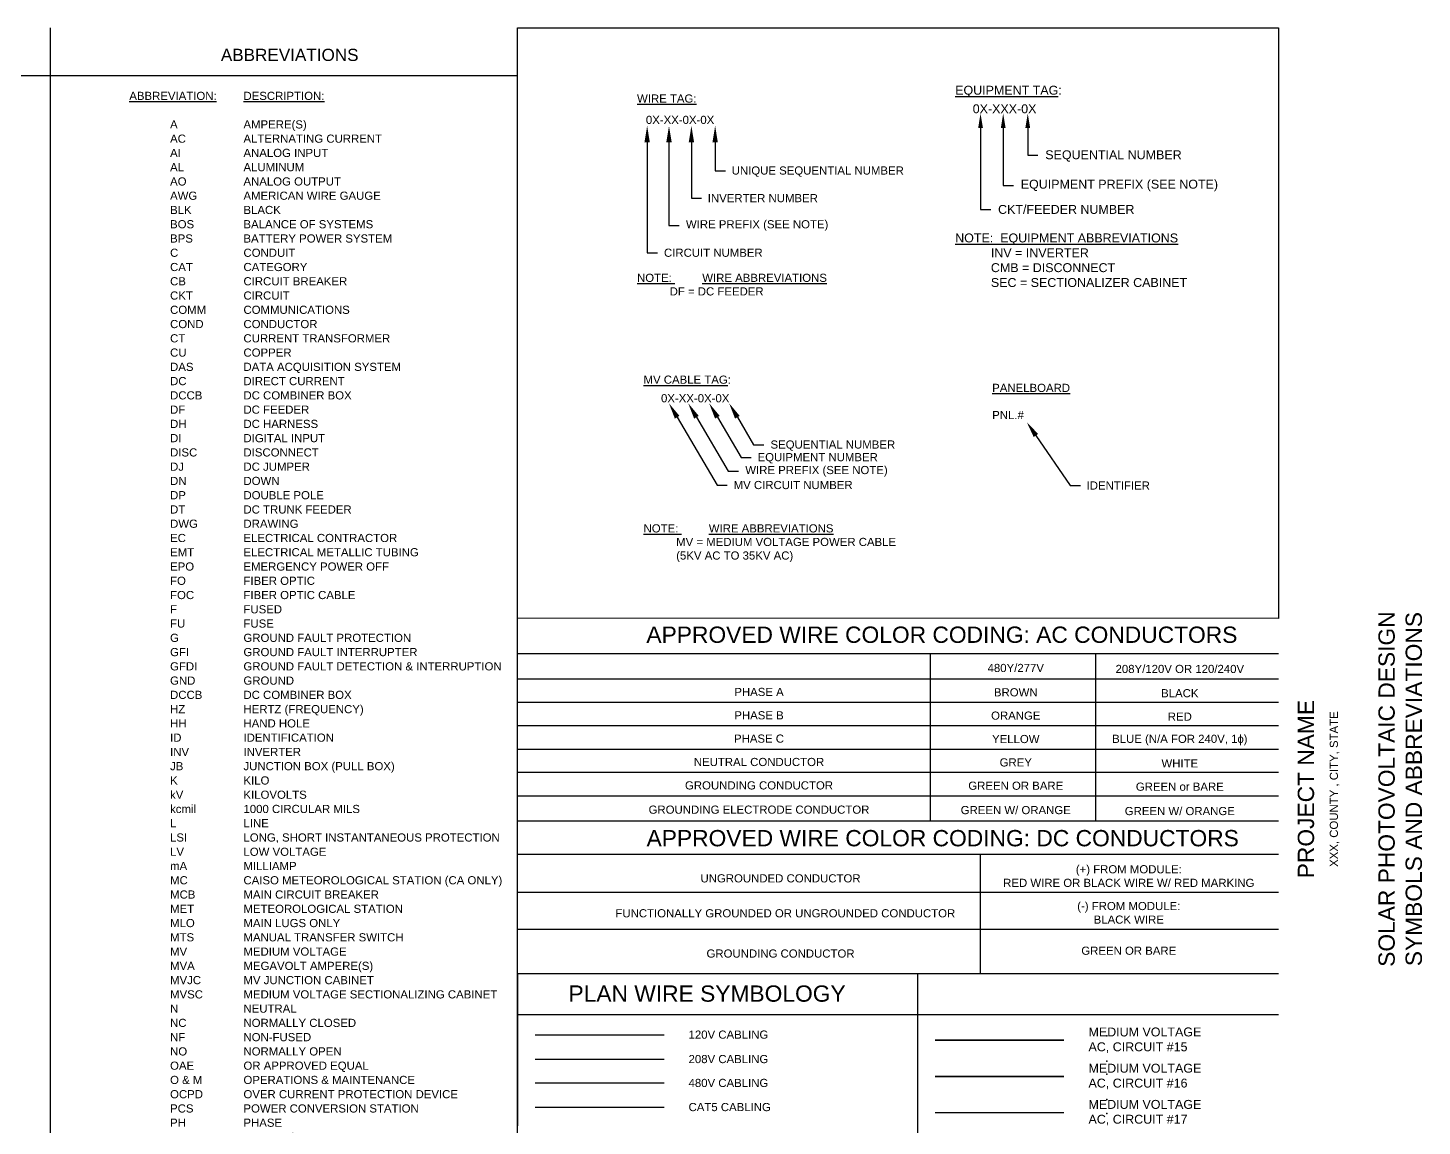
# Paper-space layout 'PV.E01.02 SYMBOLS AND ABBREVIATIONS' of a CAD drawing. Header units: feet, sheet in inches. Extents: x 0 to 34.7, y 0 to 23.
# Drawn here: x 17.07 to 34.17, y 9.53 to 23.01 of the extents above; entities that cross this region are included whole.
import ezdxf
from ezdxf import colors
from ezdxf.entities.mleader import LeaderData, LeaderLine
from ezdxf.enums import TextEntityAlignment as Align
from ezdxf.lldxf.tags import DXFTag
from ezdxf.math import Vec2, Vec3

# ---------------------------------------------------------------- set-up
doc = ezdxf.new("R2010")
doc.units = ezdxf.units.FT
doc.header["$MEASUREMENT"] = 0
for name, color, linetype in [('G-ANNO-TEXT', 1, 'Continuous'), ('G-ANNO-TTBL', 1, 'Continuous'), ('PV-CABL-120V', 14, '120V'), ('PV-CABL-208V', 14, '208V'), ('PV-CABL-480V', 14, '480V'), ('PV-CABL-MV15', 210, 'MV ROUTING #15'), ('PV-CABL-MV16', 10, 'MV ROUTING #16'), ('PV-CABL-MV17', 130, 'MV ROUTING #17'), ('PV-CATV5', 122, 'CATV5')]:
    doc.layers.add(name, color=color, linetype=linetype)
doc.layers.add('G-NPLT', color=67, linetype='Continuous', plot=False)
doc.styles.add('NEI-A', font='arial.ttf')
tags = doc.linetypes.add('120V', pattern='A,0.176989,-0.050727,["120V",NEI-A,S=0.1,R=0,X=0,Y=-0.05],-0.379482,0.176989', length=0.784187).pattern_tags.tags
tags[6] = DXFTag(74, 10)
tags = doc.linetypes.add('208V', pattern='A,0.176989,-0.050727,["208V",NEI-A,S=0.1,R=0,X=0,Y=-0.05],-0.379482,0.176989', length=0.784187).pattern_tags.tags
tags[6] = DXFTag(74, 10)
tags = doc.linetypes.add('480V', pattern='A,0.176989,-0.050727,["480V",NEI-A,S=0.1,R=0,X=0,Y=-0.05],-0.379482,0.176989', length=0.784187).pattern_tags.tags
tags[6] = DXFTag(74, 10)
tags = doc.linetypes.add('CATV5', pattern='A,0.18216,-0.054518,["CATV5",NEI-A,S=0.1,R=0,X=0,Y=-0.05],-0.505136,0.176989', length=0.918803).pattern_tags.tags
tags[6] = DXFTag(74, 10)
tags = doc.linetypes.add('MV ROUTING #15', pattern='A,1,-0.25,0,0.1,-0.25,["MV15",NEI-A,S=0.5,R=0,X=0,Y=-0.2],-1.99', length=3.59).pattern_tags.tags
tags[12] = DXFTag(74, 10)
tags = doc.linetypes.add('MV ROUTING #16', pattern='A,1,-0.25,0,0.1,-0.25,["MV16",NEI-A,S=0.5,R=0,X=0,Y=-0.2],-1.99', length=3.59).pattern_tags.tags
tags[12] = DXFTag(74, 10)
tags = doc.linetypes.add('MV ROUTING #17', pattern='A,1,-0.25,0,0.1,-0.25,["MV17",NEI-A,S=0.5,R=0,X=0,Y=-0.2],-1.99', length=3.59).pattern_tags.tags
tags[12] = DXFTag(74, 10)

psp = doc.layouts.new('PV.E01.02 SYMBOLS AND ABBREVIATIONS')

# ---------------------------------------------------------------- linework, layer by layer
at = {"layer": 'G-ANNO-TEXT'}
for p, q in [((17.348, 0), (17.348, 23.011)), ((23.076, 0), (23.076, 23.008)), ((0, 22.428), (23.076, 22.428)), ((23.078, 15.331), (32.409, 15.331)), ((28.138, 15.331), (28.138, 13.277)), ((30.166, 15.331), (30.166, 13.277)), ((23.077, 15.02), (32.409, 15.02)), ((23.077, 14.734), (32.409, 14.734)), ((23.077, 14.447), (32.409, 14.447)), ((23.077, 14.16), (32.409, 14.16)), ((23.077, 13.874), (32.409, 13.874)), ((23.077, 13.587), (32.409, 13.587)), ((23.076, 13.277), (32.409, 13.277)), ((23.077, 13.277), (32.409, 13.277)), ((32.409, 12.866), (23.076, 12.866)), ((28.75, 12.866), (28.75, 11.406)), ((23.076, 12.404), (32.409, 12.404)), ((23.076, 11.949), (32.409, 11.949)), ((23.076, 11.406), (23.076, 9.535)), ((23.076, 11.406), (29.056, 11.406)), ((23.076, 11.406), (32.409, 11.406)), ((23.076, 10.9), (32.409, 10.9))]:
    psp.add_line(p, q, dxfattribs=at)
psp.add_lwpolyline([(23.076, 23.011), (32.409, 23.011), (32.409, 15.76), (23.076, 15.766)], close=True, dxfattribs=at)
for points in [[(23.076, 11.406), (23.078, 15.764)], [(27.981, 11.406), (27.98, 0)]]:
    psp.add_lwpolyline(points, dxfattribs=at)
at = {"layer": 'G-NPLT'}
for p in [(30.305, 10.641), (30.305, 10.329), (30.305, 10.171), (30.305, 9.858), (30.305, 9.686)]:
    psp.add_point(p, dxfattribs=at)
at = {"layer": 'PV-CABL-120V', "transparency": 33554664}
psp.add_lwpolyline([(23.292, 10.654), (24.874, 10.654)], dxfattribs=at)
at = {"layer": 'PV-CABL-208V', "transparency": 33554664}
psp.add_lwpolyline([(23.292, 10.354), (24.874, 10.354)], dxfattribs=at)
at = {"layer": 'PV-CABL-480V', "transparency": 33554664}
psp.add_lwpolyline([(23.292, 10.061), (24.874, 10.061)], dxfattribs=at)
at = {"layer": 'PV-CABL-MV15', "ltscale": 0.2, "const_width": 0.02}
psp.add_lwpolyline([(28.196, 10.586), (29.779, 10.586)], dxfattribs=at)
at = {"layer": 'PV-CABL-MV16', "ltscale": 0.2, "const_width": 0.02}
psp.add_lwpolyline([(28.196, 10.141), (29.779, 10.141)], dxfattribs=at)
at = {"layer": 'PV-CABL-MV17', "ltscale": 0.2, "const_width": 0.02}
psp.add_lwpolyline([(28.196, 9.697), (29.779, 9.697)], dxfattribs=at)
at = {"layer": 'PV-CATV5', "ltscale": 0.75}
psp.add_lwpolyline([(23.292, 9.765), (24.874, 9.765)], dxfattribs=at)

# ---------------------------------------------------------------- texts
at = {"layer": 'G-ANNO-TEXT', "style": 'NEI-A'}
for s, width, gutter_width, insert, char_height, attachment_point in [('\\pxqc;ABBREVIATIONS', 4.91869, 0.547, (17.823, 22.678), 0.15, 4), ('{\\LEQUIPMENT TAG}:', 1.65417, 0.547, (28.444, 22.3), 0.1094, 1), ('\\pxql;{\\LWIRE TAG:}', 1.64261, 0.469, (24.542, 22.193), 0.1, 1), ('0X-XXX-0X', 0.7816, 0.547, (28.659, 22.072), 0.1094, 1), ('0X-XX-0X-0X', 1.64261, 0.469, (25.07, 21.881), 0.1, 5), ('\\pxi-5,l5;{\\LNOTE:  EQUIPMENT ABBREVIATIONS\\P}^IINV = INVERTER\\P^ICMB = DISCONNECT\\P^ISEC = SECTIONALIZER CABINET', 4.36465, 0.547, (28.444, 20.487), 0.1094, 1), ('\\pxi-5,l5,ql;{\\LNOTE: ^IWIRE ABBREVIATIONS} \\P^IDF = DC FEEDER', 3.63316, 0.469, (24.542, 19.993), 0.1, 1), ('{\\LMV CABLE TAG}:', 1.65417, 0.547, (24.622, 18.743), 0.1, 1), ('0X-XX-0X-0X', 1.15532, 0.547, (24.836, 18.515), 0.1, 1), ('\\pxi-5,l5,ql;{\\LNOTE: ^IWIRE ABBREVIATIONS}\\P^IMV = MEDIUM VOLTAGE POWER CABLE\\P^I(5KV AC TO 35KV AC)', 3.68184, 0.469, (24.622, 16.918), 0.1, 1), ('MEDIUM VOLTAGE AC, CIRCUIT #15 ', 1.66881, 0.547, (30.079, 10.586), 0.1094, 4), ('MEDIUM VOLTAGE AC, CIRCUIT #16 ', 1.66881, 0.547, (30.079, 10.141), 0.1094, 4), ('MEDIUM VOLTAGE AC, CIRCUIT #17', 1.66881, 0.547, (30.079, 9.697), 0.1094, 4)]:
    psp.add_mtext_dynamic_manual_height_columns(s, width=width, gutter_width=gutter_width, heights=[0], dxfattribs=dict(at, insert=insert, char_height=char_height, attachment_point=attachment_point))
at = {"layer": 'G-ANNO-TEXT', "insert": (18.315, 22.226), "char_height": 0.1, "attachment_point": 1, "line_spacing_factor": 1.05, "style": 'NEI-A'}
psp.add_mtext_dynamic_manual_height_columns('\\pxt5,14;{\\LABBREVIATION:}^I{\\LDESCRIPTION:\\P}\\P^IA^IAMPERE(S)\\P^IAC^IALTERNATING CURRENT\\P^IAI^IANALOG INPUT\\P^IAL^IALUMINUM\\P^IAO^IANALOG OUTPUT\\P^IAWG^IAMERICAN WIRE GAUGE\\P^IBLK^IBLACK\\P^IBOS^IBALANCE OF SYSTEMS\\P^IBPS^IBATTERY POWER SYSTEM\\P^IC^ICONDUIT\\P^ICAT^ICATEGORY\\P^ICB^ICIRCUIT BREAKER\\P^ICKT^ICIRCUIT\\P^ICOMM^ICOMMUNICATIONS\\P^ICOND^ICONDUCTOR\\P^ICT^ICURRENT TRANSFORMER\\P^ICU^ICOPPER\\P^IDAS^IDATA ACQUISITION SYSTEM\\P^IDC^IDIRECT CURRENT\\P^IDCCB^IDC COMBINER BOX\\P^IDF^IDC FEEDER\\P^IDH^IDC HARNESS\\P^IDI^IDIGITAL INPUT\\P^IDISC^IDISCONNECT\\P^IDJ^IDC JUMPER\\P^IDN^IDOWN\\P^IDP^IDOUBLE POLE\\P^IDT^IDC TRUNK FEEDER\\P^IDWG^IDRAWING\\P^IEC^IELECTRICAL CONTRACTOR\\P^IEMT^IELECTRICAL METALLIC TUBING\\P^IEPO^IEMERGENCY POWER OFF\\P^IFO^IFIBER OPTIC\\P^IFOC^IFIBER OPTIC CABLE\\P^IF^IFUSED\\P^IFU^IFUSE\\P^IG^IGROUND FAULT PROTECTION\\P^IGFI^IGROUND FAULT INTERRUPTER\\P^IGFDI^IGROUND FAULT DETECTION & INTERRUPTION\\P^IGND^IGROUND\\P^IDCCB^IDC COMBINER BOX\\P^IHZ^IHERTZ (FREQUENCY)\\P^IHH^IHAND HOLE\\P^IID^IIDENTIFICATION\\P^IINV^IINVERTER\\P^IJB^IJUNCTION BOX (PULL BOX)\\P^IK^IKILO\\P^IkV^IKILOVOLTS\\P^Ikcmil^I1000 CIRCULAR MILS\\P^IL^ILINE\\P^ILSI^ILONG, SHORT INSTANTANEOUS PROTECTION\\P^ILV^ILOW VOLTAGE\\P^ImA^IMILLIAMP\\P^IMC^ICAISO METEOROLOGICAL STATION (CA ONLY)\\P^IMCB^IMAIN CIRCUIT BREAKER\\P^IMET^IMETEOROLOGICAL STATION\\P^IMLO^IMAIN LUGS ONLY\\P^IMTS^IMANUAL TRANSFER SWITCH\\P^IMV^IMEDIUM VOLTAGE\\P^IMVA ^IMEGAVOLT AMPERE(S)\\P^IMVJC^IMV JUNCTION CABINET\\P^IMVSC^IMEDIUM VOLTAGE SECTIONALIZING CABINET\\P^IN^INEUTRAL\\P^INC^INORMALLY CLOSED\\P^INF^INON-FUSED\\P^INO^INORMALLY OPEN\\P^IOAE^IOR APPROVED EQUAL\\P^IO & M^IOPERATIONS & MAINTENANCE\\P^IOCPD^IOVER CURRENT PROTECTION DEVICE\\P^IPCS^IPOWER CONVERSION STATION\\P^IPH^IPHASE\\P^IPNLBD^IPANELBOARD\\P^IPPFO^IPATCH PANEL FIBER OPTIC\\P^IPRI^IPRIMARY\\P^IPT^IPOWER TRANSFORMER\\P^IPVC^IPOLYVINYL CHLORIDE\\P^IPV^IPHOTOVOLTAIC^I\\P^IPWR^IPOWER\\P^IRCPT^IRECEPTACLE\\P^IRGS^IRIGID GALVANIZED STEEL\\P^IRT^IREFERENCE TRANSMITTER\\P^ISCH^ISCHEDULE\\P^ISHLD^ISHIELD\\P^ISPD^ISURGE PROTECTION DEVICE\\P^ISW^ISWITCH^I\\P^ISWBD^ISWITCHBOARD\\P^ISYM^ISYMMETRICAL\\P^ITB^ITERMINATION BLOCK\\P^ITP^ITWISTED PAIR (2/C)\\P^ITSP^ITWISTED SHIELDED PAIR (2/C)\\P^ITST^ITWISTED SHIELDED TRIAD (3/C)\\P^ITT^ITEMPERATURE TRANSMITTER\\P^ITX^ITRANSFORMER\\P^ITYP^ITYPICAL\\P^IUG^IUNDERGROUND\\P^IUNO^IUNLESS NOTED OTHERWISE\\P^IV^IVOLT(S)\\P^IVA^IVOLT-AMPERE(S)\\P^IVAC^IVOLTS AC\\P^IVDC^IVOLTS DC\\P^IVFI^IVACUUM FAULT INTERRUPTER\\P^IW^IWATT(S)\\P^IWH^IWATT HOUR\\P^IWHT^IWHITE\\P^IWP^IWEATHERPROOF\\P^IXFMR^ITRANSFORMER', width=4.95, gutter_width=0.547, heights=[40.127], dxfattribs=at)
at = {"layer": 'G-ANNO-TEXT', "style": 'NEI-A'}
for s, insert, char_height, width, attachment_point in [('{\\fArial|b0|i0|c0|p34;\\LPANELBOARD\\P\\l\\PPNL.#}', (28.898, 18.642), 0.1, 1.64261, 1), ('{\\fArial|b0|i0|c0|p34;APPROVED WIRE COLOR CODING: AC CONDUCTORS}', (28.281, 15.46), 0.2, 7.73, 8), ('480Y/277V', (29.187, 15.154), 0.1, 6.55508, 5), ('208Y/120V OR 120/240V', (31.199, 15.142), 0.1, 6.55508, 5), ('{\\fArial|b0|i0|c0|p34;PHASE A}', (26.038, 14.86), 0.1, 6.55508, 5), ('{\\fArial|b0|i0|c0|p34;BROWN}', (29.187, 14.855), 0.1, 6.55508, 5), ('{\\fArial|b0|i0|c0|p34;BLACK}', (31.199, 14.844), 0.1, 6.55508, 5), ('{\\fArial|b0|i0|c0|p34;PHASE B}', (26.038, 14.573), 0.1, 6.55508, 5), ('{\\fArial|b0|i0|c0|p34;ORANGE}', (29.187, 14.569), 0.1, 6.55508, 5), ('{\\fArial|b0|i0|c0|p34;RED}', (31.199, 14.557), 0.1, 6.55508, 5), ('{\\fArial|b0|i0|c0|p34;PHASE C}', (26.038, 14.287), 0.1, 6.55508, 5), ('{\\fArial|b0|i0|c0|p34;YELLOW}', (29.187, 14.282), 0.1, 6.55508, 5), ('BLUE (N/A FOR 240V, 1ɸ)', (31.199, 14.27), 0.1, 6.55508, 5), ('NEUTRAL CONDUCTOR', (26.038, 14), 0.1, 4.19653, 5), ('{\\fArial|b0|i0|c0|p34;GREY}', (29.187, 13.995), 0.1, 6.55508, 5), ('{\\fArial|b0|i0|c0|p34;WHITE}', (31.199, 13.984), 0.1, 6.55508, 5), ('{\\fArial|b0|i0|c0|p34;GROUNDING CONDUCTOR}', (26.038, 13.713), 0.1, 6.55508, 5), ('{\\fArial|b0|i0|c0|p34;GREEN OR BARE}', (29.187, 13.709), 0.1, 6.55508, 5), ('{\\fArial|b0|i0|c0|p34;GREEN or BARE}', (31.199, 13.697), 0.1, 6.55508, 5), ('GROUNDING ELECTRODE CONDUCTOR', (26.038, 13.415), 0.1, 6.55508, 5), ('{\\fArial|b0|i0|c0|p34;GREEN W/ ORANGE}', (29.187, 13.41), 0.1, 6.55508, 5), ('{\\fArial|b0|i0|c0|p34;GREEN W/ ORANGE}', (31.199, 13.398), 0.1, 6.55508, 5), ('APPROVED WIRE COLOR CODING: DC CONDUCTORS', (28.291, 12.963), 0.2, 7.90709, 8), ('{\\fArial|b0|i0|c0|p34;(+) FROM MODULE:\\PRED WIRE OR BLACK WIRE W/ RED MARKING}', (30.573, 12.6), 0.1, 6.55508, 5), ('{\\fArial|b0|i0|c0|p34;UNGROUNDED CONDUCTOR}', (26.302, 12.572), 0.1, 6.55508, 5), ('FUNCTIONALLY GROUNDED OR UNGROUNDED CONDUCTOR', (26.361, 12.143), 0.1, 6.55508, 5), ('{\\fArial|b0|i0|c0|p34;(-) FROM MODULE:\\PBLACK WIRE}', (30.573, 12.149), 0.1, 6.55508, 5), ('GROUNDING CONDUCTOR', (26.302, 11.649), 0.1, 6.55508, 5), ('{\\fArial|b0|i0|c0|p34;GREEN OR BARE}', (30.573, 11.684), 0.1, 6.55508, 5), ('{\\fArial Baltic|b0|i0|c0|p34;PLAN WIRE SYMBOLOGY}', (25.401, 11.157), 0.2, 15.30504, 5), ('\\A1;120V CABLING', (25.174, 10.654), 0.1, 6.55508, 4), ('\\A1;208V CABLING', (25.174, 10.354), 0.1, 6.55508, 4), ('\\A1;480V CABLING', (25.174, 10.061), 0.1, 6.55508, 4), ('\\A1;CAT5 CABLING', (25.174, 9.765), 0.1, 6.55508, 4)]:
    psp.add_mtext(s, dxfattribs=dict(at, insert=insert, char_height=char_height, width=width, attachment_point=attachment_point))
at = {"layer": 'G-ANNO-TTBL', "style": 'NEI-A'}
psp.add_text('XXX, COUNTY , CITY, STATE', height=0.1, rotation=90, dxfattribs=at).set_placement((33.097, 13.668), align=Align.MIDDLE)
at = {"layer": 'G-ANNO-TTBL', "char_height": 0.2, "attachment_point": 5, "rotation": 90, "style": 'NEI-A'}
for s, insert in [('SOLAR PHOTOVOLTAIC DESIGN\\PSYMBOLS AND ABBREVIATIONS', (33.903, 13.668)), ('PROJECT NAME', (32.747, 13.668))]:
    psp.add_mtext_dynamic_manual_height_columns(s, width=7.8846, gutter_width=0.5, heights=[0], dxfattribs=dict(at, insert=insert))

# ---------------------------------------------------------------- leaders
at = {"layer": 'G-ANNO-TEXT'}
ml = psp.add_multileader_mtext('Standard', dxfattribs=at)
ml.set_content('CKT/FEEDER NUMBER', color=256, style='NEI-A')
ml.set_leader_properties()
ml.build(insert=Vec2(0, 0))
ml.multileader.update_dxf_attribs({"dogleg_length": 0.125, "arrow_head_size": 0.18})
ctx = ml.context
ctx.base_point, ctx.char_height, ctx.arrow_head_size, ctx.landing_gap_size, ctx.plane_origin = Vec3(28.88, 20.782), 0.1094, 0.18, 0.09, Vec3(28.191, 19.181)
notes = []
notes.append((ctx, [(0, (1, 1, 0), (28.755, 20.782), (1, 0), 0.125, [(0, [(28.755, 21.96)], 0, [])])]))
ctx.mtext.insert, ctx.mtext.width, ctx.mtext.flow_direction = Vec3(28.97, 20.837), 1.84186, 5
ml = psp.add_multileader_mtext('Standard', dxfattribs=at)
ml.set_content('EQUIPMENT PREFIX (SEE NOTE)', color=256, style='NEI-A')
ml.set_leader_properties()
ml.build(insert=Vec2(0, 0))
ml.multileader.update_dxf_attribs({"dogleg_length": 0.125, "arrow_head_size": 0.18})
ctx = ml.context
ctx.base_point, ctx.char_height, ctx.arrow_head_size, ctx.landing_gap_size, ctx.plane_origin = Vec3(29.158, 21.076), 0.1094, 0.18, 0.09, Vec3(28.232, 19.35)
notes.append((ctx, [(0, (1, 1, 0), (29.033, 21.076), (1, 0), 0.125, [(0, [(29.033, 21.96)], 0, [])])]))
ctx.mtext.insert, ctx.mtext.width, ctx.mtext.flow_direction = Vec3(29.248, 21.147), 2.41565, 5
ml = psp.add_multileader_mtext('Standard', dxfattribs=at)
ml.set_content('SEQUENTIAL NUMBER ', color=256, style='NEI-A')
ml.set_leader_properties()
ml.build(insert=Vec2(0, 0))
ml.multileader.update_dxf_attribs({"dogleg_length": 0.125, "arrow_head_size": 0.18})
ctx = ml.context
ctx.base_point, ctx.char_height, ctx.arrow_head_size, ctx.landing_gap_size, ctx.plane_origin = Vec3(29.459, 21.449), 0.1094, 0.18, 0.09, Vec3(28.186, 19.674)
notes.append((ctx, [(0, (1, 1, 0), (29.334, 21.449), (1, 0), 0.125, [(0, [(29.334, 21.96)], 0, [])])]))
ctx.mtext.insert, ctx.mtext.width, ctx.mtext.flow_direction = Vec3(29.549, 21.508), 1.81567, 5
ml = psp.add_multileader_mtext('Standard', dxfattribs=at)
ml.set_content('CIRCUIT NUMBER', color=256, style='NEI-A')
ml.set_leader_properties()
ml.build(insert=Vec2(0, 0))
ml.multileader.update_dxf_attribs({"text_right_attachment_type": 3, "dogleg_length": 0.125, "arrow_head_size": 0.2})
ctx = ml.context
ctx.base_point, ctx.char_height, ctx.arrow_head_size, ctx.landing_gap_size, ctx.plane_origin = Vec3(24.791, 20.25), 0.1, 0.2, 0.09, Vec3(30.136, 18.668)
ctx.right_attachment, ctx.text_align_type = 3, 2
notes.append((ctx, [(0, (1, 1, 0), (24.666, 20.25), (1, 0), 0.125, [(0, [(24.666, 21.807)], 0, [])])]))
ctx.mtext.insert, ctx.mtext.width, ctx.mtext.alignment, ctx.mtext.flow_direction = Vec3(26.083, 20.301), 1.84186, 3, 5
ml = psp.add_multileader_mtext('Standard', dxfattribs=at)
ml.set_content('INVERTER NUMBER', color=256, style='NEI-A')
ml.set_leader_properties()
ml.build(insert=Vec2(0, 0))
ml.multileader.update_dxf_attribs({"text_right_attachment_type": 3, "dogleg_length": 0.125, "arrow_head_size": 0.2})
ctx = ml.context
ctx.base_point, ctx.char_height, ctx.arrow_head_size, ctx.landing_gap_size, ctx.plane_origin = Vec3(25.334, 20.92), 0.1, 0.2, 0.09, Vec3(30.189, 19.088)
ctx.right_attachment, ctx.text_align_type = 3, 2
notes.append((ctx, [(0, (1, 1, 0), (25.209, 20.92), (1, 0), 0.125, [(0, [(25.209, 21.807)], 0, [])])]))
ctx.mtext.insert, ctx.mtext.width, ctx.mtext.alignment, ctx.mtext.flow_direction = Vec3(26.76, 20.971), 2.43409, 3, 5
ml = psp.add_multileader_mtext('Standard', dxfattribs=at)
ml.set_content('WIRE PREFIX (SEE NOTE)', color=256, style='NEI-A')
ml.set_leader_properties()
ml.build(insert=Vec2(0, 0))
ml.multileader.update_dxf_attribs({"text_right_attachment_type": 3, "dogleg_length": 0.125, "arrow_head_size": 0.2})
ctx = ml.context
ctx.base_point, ctx.char_height, ctx.arrow_head_size, ctx.landing_gap_size, ctx.plane_origin = Vec3(25.059, 20.585), 0.1, 0.2, 0.09, Vec3(30.158, 18.878)
ctx.right_attachment, ctx.text_align_type = 3, 2
notes.append((ctx, [(0, (1, 1, 0), (24.934, 20.585), (1, 0), 0.125, [(0, [(24.934, 21.807)], 0, [])])]))
ctx.mtext.insert, ctx.mtext.width, ctx.mtext.alignment, ctx.mtext.flow_direction = Vec3(26.888, 20.65), 1.90612, 3, 5
ml = psp.add_multileader_mtext('Standard', dxfattribs=at)
ml.set_content('UNIQUE SEQUENTIAL NUMBER', color=256, style='NEI-A')
ml.set_leader_properties()
ml.build(insert=Vec2(0, 0))
ml.multileader.update_dxf_attribs({"text_right_attachment_type": 3, "dogleg_length": 0.125, "arrow_head_size": 0.2})
ctx = ml.context
ctx.base_point, ctx.char_height, ctx.arrow_head_size, ctx.landing_gap_size, ctx.plane_origin = Vec3(25.625, 21.256), 0.1, 0.2, 0.09, Vec3(29.998, 19.509)
ctx.right_attachment, ctx.text_align_type = 3, 2
notes.append((ctx, [(0, (1, 1, 0), (25.5, 21.256), (1, 0), 0.125, [(0, [(25.5, 21.807)], 0, [])])]))
ctx.mtext.insert, ctx.mtext.width, ctx.mtext.alignment, ctx.mtext.flow_direction = Vec3(27.814, 21.31), 2.30894, 3, 5
ml = psp.add_multileader_mtext('Standard', dxfattribs=at)
ml.set_content('SEQUENTIAL NUMBER ', color=256, style='NEI-A')
ml.set_leader_properties()
ml.build(insert=Vec2(0, 0))
ml.multileader.update_dxf_attribs({"text_right_attachment_type": 3, "dogleg_length": 0.125, "arrow_head_size": 0.2})
ctx = ml.context
ctx.base_point, ctx.char_height, ctx.arrow_head_size, ctx.landing_gap_size, ctx.plane_origin = Vec3(26.097, 17.893), 0.1, 0.2, 0.09, Vec3(28.791, 16.368)
ctx.right_attachment, ctx.text_align_type = 3, 2
notes.append((ctx, [(0, (1, 1, 0), (25.972, 17.893), (1, 0), 0.125, [(0, [(25.671, 18.404)], 0, [])])]))
ctx.mtext.insert, ctx.mtext.width, ctx.mtext.alignment, ctx.mtext.flow_direction = Vec3(27.708, 17.947), 3.6304, 3, 5
ml = psp.add_multileader_mtext('Standard', dxfattribs=at)
ml.set_content('EQUIPMENT NUMBER', color=256, style='NEI-A')
ml.set_leader_properties()
ml.build(insert=Vec2(0, 0))
ml.multileader.update_dxf_attribs({"text_right_attachment_type": 3, "dogleg_length": 0.125, "arrow_head_size": 0.2})
ctx = ml.context
ctx.base_point, ctx.char_height, ctx.arrow_head_size, ctx.landing_gap_size, ctx.plane_origin = Vec3(25.943, 17.738), 0.1, 0.2, 0.09, Vec3(28.637, 16.213)
ctx.right_attachment, ctx.text_align_type = 3, 2
notes.append((ctx, [(0, (1, 1, 0), (25.818, 17.738), (1, 0), 0.125, [(0, [(25.426, 18.404)], 0, [])])]))
ctx.mtext.insert, ctx.mtext.width, ctx.mtext.alignment, ctx.mtext.flow_direction = Vec3(27.495, 17.792), 2.68229, 3, 5
ml = psp.add_multileader_mtext('Standard', dxfattribs=at)
ml.set_content('MV CIRCUIT NUMBER', color=256, style='NEI-A')
ml.set_leader_properties()
ml.build(insert=Vec2(0, 0))
ml.multileader.update_dxf_attribs({"text_right_attachment_type": 3, "dogleg_length": 0.125, "arrow_head_size": 0.2})
ctx = ml.context
ctx.base_point, ctx.char_height, ctx.arrow_head_size, ctx.landing_gap_size, ctx.plane_origin = Vec3(25.649, 17.399), 0.1, 0.2, 0.09, Vec3(28.637, 15.874)
ctx.right_attachment, ctx.text_align_type = 3, 2
notes.append((ctx, [(0, (1, 1, 0), (25.524, 17.399), (1, 0), 0.125, [(0, [(24.933, 18.404)], 0, [])])]))
ctx.mtext.insert, ctx.mtext.width, ctx.mtext.alignment, ctx.mtext.flow_direction = Vec3(27.186, 17.45), 1.84186, 3, 5
ml = psp.add_multileader_mtext('Standard', dxfattribs=at)
ml.set_content('WIRE PREFIX (SEE NOTE)', color=256, style='NEI-A')
ml.set_leader_properties()
ml.build(insert=Vec2(0, 0))
ml.multileader.update_dxf_attribs({"text_right_attachment_type": 3, "dogleg_length": 0.125, "arrow_head_size": 0.2})
ctx = ml.context
ctx.base_point, ctx.char_height, ctx.arrow_head_size, ctx.landing_gap_size, ctx.plane_origin = Vec3(25.786, 17.569), 0.1, 0.2, 0.09, Vec3(28.637, 16.044)
ctx.right_attachment, ctx.text_align_type = 3, 2
notes.append((ctx, [(0, (1, 1, 0), (25.661, 17.569), (1, 0), 0.125, [(0, [(25.169, 18.404)], 0, [])])]))
ctx.mtext.insert, ctx.mtext.width, ctx.mtext.alignment, ctx.mtext.flow_direction = Vec3(27.616, 17.634), 1.90612, 3, 5
ml = psp.add_multileader_mtext('Standard', dxfattribs=at)
ml.set_content('{\\fArial|b0|i0|c0|p34;IDENTIFIER}', color=256, style='NEI-A')
ml.set_leader_properties()
ml.build(insert=Vec2(0, 0))
ml.multileader.update_dxf_attribs({"text_right_attachment_type": 3, "dogleg_length": 0.125, "arrow_head_size": 0.2})
ctx = ml.context
ctx.base_point, ctx.char_height, ctx.arrow_head_size, ctx.landing_gap_size, ctx.plane_origin = Vec3(29.98, 17.394), 0.1, 0.2, 0.09, Vec3(31.969, 16.044)
ctx.right_attachment, ctx.text_align_type = 3, 2
notes.append((ctx, [(0, (1, 1, 0), (29.855, 17.394), (1, 0), 0.125, [(0, [(29.321, 18.173)], 0, [])])]))
ctx.mtext.insert, ctx.mtext.alignment, ctx.mtext.flow_direction = Vec3(30.832, 17.444), 3, 5
for ctx, leaders in notes:
    for number, flags, end, landing, length, lines in leaders:
        leader = LeaderData()
        leader.index, (leader.has_last_leader_line, leader.has_dogleg_vector, leader.attachment_direction) = number, flags
        leader.last_leader_point, leader.dogleg_vector, leader.dogleg_length = Vec3(end), Vec3(landing), length
        for number, points, colour, breaks in lines:
            line = LeaderLine()
            line.index, line.vertices, line.color, line.breaks = number, Vec3.list(points), colors.encode_raw_color(colour), breaks
            leader.lines.append(line)
        ctx.leaders.append(leader)

doc.saveas('drawing.dxf')
